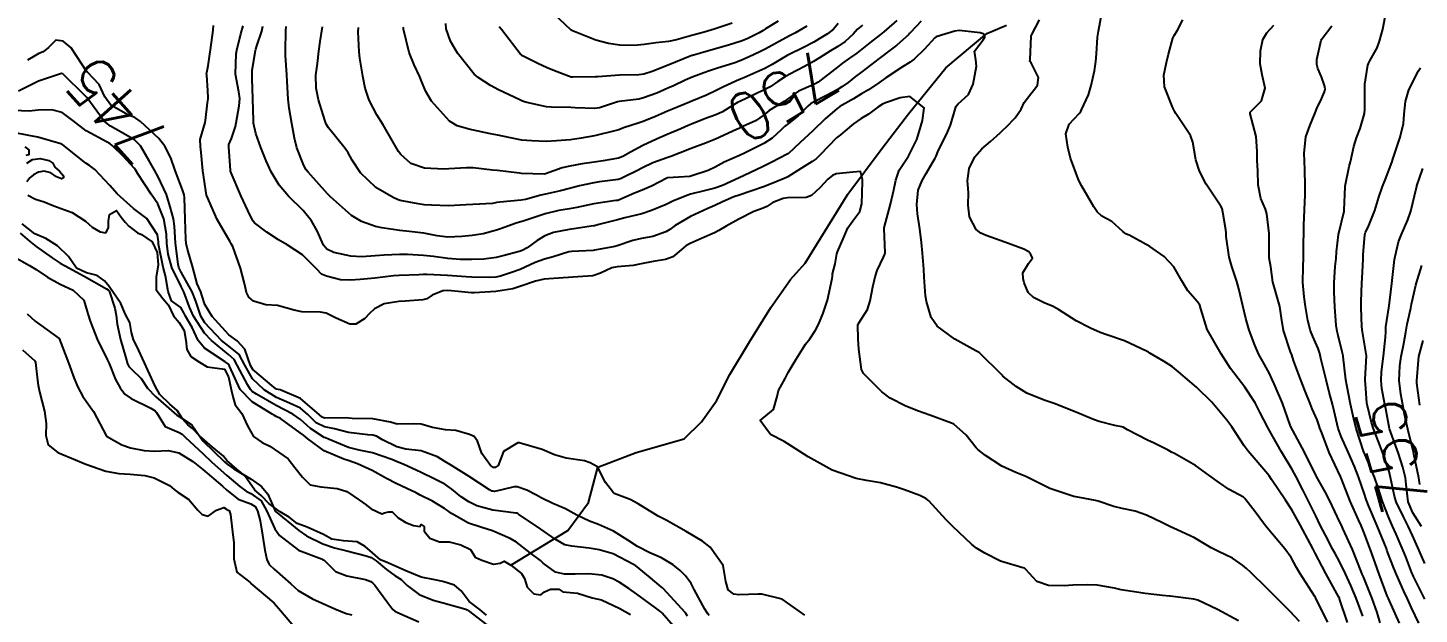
# Model space of a CAD drawing. Header units: metres. Extents: x 318500 to 325275, y 7408834 to 7428799.
# Drawn here: x 322511.4 to 322626.4, y 7422023 to 7422071.3 of the extents above; entities that cross this region are included whole.
import ezdxf
from ezdxf.enums import TextEntityAlignment as Align

# ---------------------------------------------------------------- set-up
doc = ezdxf.new("R2010")
doc.units = ezdxf.units.M
doc.header["$MEASUREMENT"] = 0
for name, color, linetype in [('Cotas', 45, 'Continuous'), ('Curvas de Nivel 1m', 11, 'Continuous'), ('Curvas de Nivel 5m', 15, 'Continuous'), ('Hidrografia', 140, 'Continuous'), ('Linha Férrea', 20, 'Continuous'), ('Vias Primárias', 230, 'Continuous')]:
    doc.layers.add(name, color=color, linetype=linetype)
doc.styles.add('Style-STANDARD', font='STANDARD.shx')

msp = doc.modelspace()

# ---------------------------------------------------------------- linework, layer by layer
at = {"layer": 'Curvas de Nivel 1m', "flags": 128}
for points, elevation in [([(322626.83, 7422024.2), (322625.9, 7422026.06), (322625.83, 7422026.21), (322625.76, 7422026.38), (322625.25, 7422027.69), (322625.04, 7422028.22), (322624.46, 7422029.57), (322624.16, 7422030.23), (322623.82, 7422030.98), (322623.32, 7422032.25), (322622.97, 7422033.37), (322622.68, 7422034.26), (322621.89, 7422036.1), (322621.81, 7422036.27), (322621.76, 7422036.41), (322621.16, 7422038.28), (322620.91, 7422039.3), (322620.7, 7422040.28), (322620.38, 7422041.87), (322620.31, 7422042.29), (322620.08, 7422044.21), (322620.07, 7422044.29), (322620, 7422044.6), (322619.67, 7422045.95), (322619.59, 7422046.3), (322619.51, 7422046.82), (322619.38, 7422048.3), (322619.34, 7422049.57), (322619.34, 7422050.3), (322619.43, 7422051.64), (322619.5, 7422052.3), (322619.53, 7422052.87), (322619.7, 7422054.3), (322620.15, 7422056.21), (322620.17, 7422056.27), (322620.17, 7422056.29), (322620.24, 7422058.23), (322620.25, 7422058.29), (322620.59, 7422059.9), (322620.68, 7422060.29), (322620.95, 7422061.55), (322621.19, 7422062.28), (322621.48, 7422063.04), (322621.84, 7422064.27), (322621.88, 7422064.65), (322621.86, 7422066.27), (322621.87, 7422066.69), (322622.11, 7422068.27), (322622.17, 7422068.41), (322622.32, 7422068.67), (322622.88, 7422069.71), (322623.09, 7422070.26), (322623.36, 7422071.25), (322623.56, 7422072.25)], 754), ([(322611.44, 7422022.4), (322609.71, 7422023.34), (322608.06, 7422024.11), (322607.73, 7422024.2), (322605.78, 7422024.43), (322605.73, 7422024.43), (322605.15, 7422024.49), (322603.73, 7422024.66), (322603.56, 7422024.68), (322601.74, 7422024.97), (322601.18, 7422025.09), (322599.74, 7422025.34), (322598.93, 7422025.38), (322597.74, 7422025.34), (322597.03, 7422025.3), (322595.74, 7422025.33), (322594.76, 7422025.64), (322593.86, 7422026.64), (322593.81, 7422026.7), (322593.75, 7422026.74), (322593.62, 7422026.77), (322591.76, 7422027.34), (322590.46, 7422027.99), (322589.78, 7422028.41), (322589.41, 7422028.7), (322587.8, 7422030.21), (322587.27, 7422030.73), (322585.83, 7422032.3), (322585.59, 7422032.5), (322585.1, 7422032.75), (322583.84, 7422033.23), (322583.18, 7422033.44), (322581.85, 7422033.8), (322580.68, 7422033.98), (322579.85, 7422034.14), (322577.86, 7422034.85), (322575.88, 7422035.93), (322574.4, 7422036.89), (322573.89, 7422037.21), (322572.76, 7422037.78), (322571.91, 7422038.93), (322573, 7422039.84), (322573.3, 7422040.91), (322573.42, 7422041.43), (322573.96, 7422042.41), (322574.13, 7422042.73), (322574.22, 7422042.9), (322574.87, 7422044.01), (322575.42, 7422044.89), (322575.65, 7422045.23), (322576, 7422045.69), (322576.49, 7422046.4), (322576.73, 7422046.87), (322577.1, 7422047.79), (322577.48, 7422048.86), (322577.86, 7422050.65), (322577.87, 7422050.85), (322577.89, 7422051.04), (322578.09, 7422051.88), (322578.25, 7422052.7), (322578.29, 7422052.85), (322578.84, 7422054.13), (322579.16, 7422054.84), (322579.55, 7422055.42), (322580.14, 7422056.2), (322580.32, 7422056.83), (322580.37, 7422058.64), (322580.36, 7422058.83), (322580.19, 7422059.49), (322579.57, 7422059.45), (322578.19, 7422059.31), (322577.87, 7422059.17), (322577.51, 7422058.86), (322576.86, 7422058.18), (322576.16, 7422057.5), (322575.7, 7422057.35), (322574.16, 7422057.32), (322573.8, 7422057.27), (322572.95, 7422056.92), (322572.46, 7422056.61), (322572.15, 7422056.47), (322571.38, 7422056.18), (322570.14, 7422055.55), (322569.1, 7422054.97), (322568.49, 7422054.61), (322568.12, 7422054.43), (322567.11, 7422054), (322566.11, 7422053.55), (322565.77, 7422053.35), (322565.39, 7422053.02), (322564.69, 7422052.44), (322564.09, 7422052.22), (322563.07, 7422052.07), (322562.08, 7422051.86), (322561.42, 7422051.73), (322560.08, 7422051.61), (322559.65, 7422051.53), (322558.7, 7422051.11), (322558.07, 7422050.89), (322556.43, 7422050.77), (322556.07, 7422050.75), (322555.64, 7422050.72), (322554.06, 7422050.6), (322553.33, 7422050.45), (322552.06, 7422049.99), (322551.46, 7422049.8), (322550.05, 7422049.58), (322548.28, 7422049.47), (322548.05, 7422049.48), (322546.41, 7422049.63), (322546.05, 7422049.67), (322545.69, 7422049.64), (322544.81, 7422049.29), (322544.36, 7422048.98), (322544.04, 7422048.9), (322542.57, 7422048.79), (322542.04, 7422048.75), (322540.83, 7422048.56), (322540.03, 7422048.15), (322539.63, 7422047.76), (322539.24, 7422047.37), (322538.5, 7422046.89), (322538.01, 7422046.89), (322536.86, 7422047.4), (322536.03, 7422047.79), (322535.57, 7422047.87), (322534.03, 7422047.91), (322533.41, 7422048.06), (322532.03, 7422048.42), (322531.05, 7422048.5), (322530.03, 7422048.78), (322529.65, 7422049.11), (322529.47, 7422049.5), (322529.3, 7422050.25), (322528.96, 7422051.51), (322528.32, 7422053.3), (322528.19, 7422053.52), (322528.16, 7422053.58), (322528.1, 7422053.68), (322527.04, 7422055.53), (322526.15, 7422057.54), (322525.86, 7422059.54), (322525.71, 7422061.07), (322525.65, 7422061.55), (322525.63, 7422062.12), (322526.05, 7422063.54), (322526.08, 7422063.69), (322526.25, 7422065.16), (322526.29, 7422065.5), (322526.29, 7422065.54), (322526.27, 7422066.19), (322526.18, 7422067.44), (322526.16, 7422067.54), (322526.17, 7422067.66), (322526.29, 7422068.22), (322526.47, 7422069.38), (322526.49, 7422069.54), (322526.7, 7422071.17), (322526.74, 7422071.54)], 746), ([(322616.47, 7422022.34), (322615.71, 7422023.18), (322614.52, 7422024.36), (322613.74, 7422025.13), (322612.44, 7422026.39), (322612.09, 7422026.72), (322611.77, 7422027), (322610.93, 7422027.57), (322609.78, 7422028.13), (322609.18, 7422028.44), (322607.79, 7422029.25), (322606.36, 7422029.92), (322605.81, 7422030.16), (322605.16, 7422030.49), (322603.82, 7422031.14), (322602.89, 7422031.45), (322601.83, 7422031.67), (322601.13, 7422031.84), (322599.83, 7422032.29), (322599.62, 7422032.35), (322598.29, 7422032.58), (322597.83, 7422032.67), (322597.73, 7422032.69), (322595.84, 7422033.33), (322594.47, 7422034.02), (322593.86, 7422034.33), (322593.02, 7422034.65), (322591.87, 7422035.17), (322590.52, 7422036.05), (322589.89, 7422036.55), (322589.76, 7422036.69), (322588.92, 7422037.73), (322587.91, 7422038.64), (322587.86, 7422038.67), (322587.71, 7422038.72), (322585.92, 7422039.37), (322584.98, 7422039.71), (322583.93, 7422040.13), (322582.66, 7422040.79), (322581.95, 7422041.32), (322580.45, 7422042.82), (322580.29, 7422043.14), (322580.06, 7422044.83), (322580, 7422045.66), (322579.97, 7422046.83), (322579.98, 7422046.87), (322580.02, 7422046.94), (322580.77, 7422048.09), (322581, 7422048.82), (322581.21, 7422049.96), (322581.41, 7422050.81), (322581.58, 7422051.31), (322582.09, 7422052.41), (322582.22, 7422052.68), (322582.23, 7422052.8), (322582.16, 7422054.77), (322582.16, 7422054.8), (322582.16, 7422054.83), (322582.68, 7422056.79), (322582.96, 7422057.99), (322583.12, 7422058.79), (322583.39, 7422059.59), (322584.15, 7422060.77), (322584.21, 7422060.86), (322584.86, 7422062.13), (322585.05, 7422062.76), (322585.32, 7422063.69), (322585.46, 7422064.76), (322584.27, 7422065.68), (322583.47, 7422065.58), (322582.27, 7422065.17), (322582.01, 7422065.06), (322581.63, 7422064.81), (322580.85, 7422064.22), (322580.25, 7422063.86), (322579.63, 7422063.44), (322578.92, 7422062.84), (322578.55, 7422062.53), (322578.22, 7422062.26), (322576.86, 7422060.87), (322576.53, 7422060.55), (322576.2, 7422060.32), (322575.31, 7422059.77), (322574.18, 7422059.05), (322574.09, 7422059), (322573.9, 7422058.91), (322572.68, 7422058.42), (322572.17, 7422058.23), (322571.21, 7422057.9), (322570.16, 7422057.55), (322569.73, 7422057.39), (322568.78, 7422056.98), (322568.15, 7422056.68), (322567.58, 7422056.44), (322566.14, 7422055.77), (322564.89, 7422055.03), (322564.45, 7422054.71), (322564.12, 7422054.51), (322563.05, 7422054.12), (322562.11, 7422053.95), (322561.38, 7422053.8), (322560.1, 7422053.37), (322559.89, 7422053.31), (322558.86, 7422053.11), (322558.22, 7422052.99), (322558.1, 7422052.97), (322556.33, 7422052.9), (322556.1, 7422052.85), (322554.81, 7422052.44), (322554.09, 7422052.25), (322553.3, 7422051.97), (322552.07, 7422051.41), (322551.92, 7422051.35), (322551.53, 7422051.21), (322550.44, 7422050.84), (322550.07, 7422050.77), (322549.58, 7422050.74), (322548.07, 7422050.78), (322547.61, 7422050.8), (322546.07, 7422050.91), (322544.36, 7422051), (322544.07, 7422050.99), (322543.71, 7422050.95), (322542.07, 7422050.91), (322541.6, 7422050.87), (322540.06, 7422050.68), (322538.86, 7422050.57), (322538.06, 7422050.51), (322537.22, 7422050.55), (322536.06, 7422050.84), (322535.67, 7422051.02), (322535.27, 7422051.42), (322534.09, 7422052.62), (322532.81, 7422053.45), (322532.1, 7422053.86), (322531.13, 7422054.49), (322530.12, 7422055.25), (322530.01, 7422055.39), (322529.96, 7422055.49), (322529.77, 7422055.85), (322528.99, 7422057.51), (322528.18, 7422059.39), (322528.14, 7422059.52), (322528.13, 7422059.57), (322527.99, 7422061.52), (322528.01, 7422061.71), (322528.21, 7422062.21), (322528.54, 7422063.2), (322528.61, 7422063.51), (322528.86, 7422064.9), (322528.9, 7422065.51), (322528.83, 7422066.07), (322528.56, 7422067.52), (322528.61, 7422069.21), (322528.67, 7422069.51), (322528.98, 7422070.86), (322529.18, 7422071.51)], 747), ([(322618.8, 7422022.3), (322617.85, 7422024.19), (322617.79, 7422024.32), (322617.73, 7422024.42), (322616.5, 7422026.34), (322616.23, 7422026.8), (322615.77, 7422027.62), (322615.25, 7422028.36), (322613.81, 7422030.09), (322613.58, 7422030.37), (322612.82, 7422031.39), (322612.05, 7422032.4), (322611.96, 7422032.51), (322611.84, 7422032.61), (322610.67, 7422033.24), (322609.85, 7422033.79), (322608.99, 7422034.44), (322607.87, 7422035.24), (322606.15, 7422036.21), (322605.89, 7422036.33), (322605.62, 7422036.48), (322604.47, 7422037.07), (322603.9, 7422037.31), (322602.27, 7422038.16), (322601.91, 7422038.38), (322601.79, 7422038.42), (322601.22, 7422038.54), (322599.91, 7422038.86), (322599.46, 7422039.03), (322597.93, 7422039.66), (322596.21, 7422040.33), (322595.94, 7422040.43), (322595.37, 7422040.62), (322593.95, 7422041.19), (322593.06, 7422041.76), (322591.97, 7422042.6), (322591.89, 7422042.67), (322589.99, 7422044.54), (322589.9, 7422044.6), (322589.72, 7422044.69), (322588, 7422045.66), (322586.53, 7422046.74), (322586.03, 7422047.43), (322585.64, 7422048.75), (322585.58, 7422049.23), (322585.47, 7422050.76), (322585.42, 7422051.42), (322585.32, 7422052.76), (322585.24, 7422053.63), (322585.11, 7422054.76), (322584.91, 7422055.99), (322584.84, 7422056.76), (322584.97, 7422057.96), (322585.3, 7422058.76), (322585.63, 7422059.32), (322586.2, 7422060.31), (322586.36, 7422060.59), (322586.44, 7422060.75), (322586.58, 7422061.11), (322587.38, 7422062.73), (322587.63, 7422063.33), (322588.04, 7422064.72), (322588.1, 7422064.89), (322588.27, 7422065.08), (322589.13, 7422065.86), (322589.51, 7422066.7), (322589.78, 7422068.18), (322589.74, 7422068.7), (322589.61, 7422069.42), (322590.33, 7422070.35), (322590.46, 7422070.57), (322590.46, 7422070.69), (322590.34, 7422070.86), (322590.09, 7422070.94), (322588.35, 7422071.12), (322588, 7422071.07), (322586.9, 7422070.74), (322586.46, 7422070.62), (322586.34, 7422070.52), (322585.48, 7422069.6), (322584.62, 7422068.77), (322584.45, 7422068.63), (322584.31, 7422068.53), (322583.66, 7422068.14), (322582.29, 7422067.21), (322581.72, 7422066.81), (322580.86, 7422066.24), (322580.28, 7422065.89), (322579.62, 7422065.49), (322578.49, 7422064.85), (322578.35, 7422064.76), (322578.26, 7422064.69), (322577.27, 7422063.83), (322576.28, 7422062.88), (322576.23, 7422062.83), (322575.22, 7422061.89), (322574.21, 7422060.96), (322574.18, 7422060.94), (322574.14, 7422060.91), (322572.87, 7422060.26), (322572.2, 7422059.93), (322571.52, 7422059.61), (322570.18, 7422058.96), (322568.8, 7422058.35), (322568.17, 7422058.13), (322567.27, 7422057.89), (322566.16, 7422057.61), (322565.7, 7422057.47), (322564.69, 7422057.03), (322564.15, 7422056.77), (322562.93, 7422056.26), (322562.14, 7422056.01), (322560.71, 7422055.66), (322560.13, 7422055.51), (322558.58, 7422055.11), (322558.23, 7422055.02), (322558.13, 7422055), (322556.5, 7422054.76), (322556.12, 7422054.71), (322554.82, 7422054.45), (322554.12, 7422054.18), (322553.49, 7422053.79), (322552.64, 7422053.19), (322552.29, 7422053), (322552.1, 7422052.93), (322550.75, 7422052.56), (322550.09, 7422052.39), (322549.06, 7422052.26), (322548.08, 7422052.23), (322547.12, 7422052.23), (322546.09, 7422052.3), (322544.91, 7422052.47), (322544.09, 7422052.57), (322542.76, 7422052.65), (322542.09, 7422052.65), (322540.84, 7422052.6), (322540.09, 7422052.53), (322539, 7422052.46), (322538.09, 7422052.5), (322536.69, 7422052.81), (322536.1, 7422053.09), (322535.81, 7422053.41), (322535.29, 7422054.6), (322534.83, 7422055.43), (322534.13, 7422056.26), (322532.94, 7422057.45), (322532.16, 7422058.37), (322531.49, 7422059.47), (322531.09, 7422060.38), (322530.65, 7422061.48), (322530.22, 7422062.62), (322530.05, 7422063.49), (322530.03, 7422063.69), (322529.99, 7422065.49), (322529.94, 7422067.16), (322529.92, 7422067.5), (322529.93, 7422067.85), (322530.2, 7422069.49), (322530.22, 7422069.58), (322530.32, 7422069.86), (322530.74, 7422071.08), (322530.81, 7422071.48)], 748), ([(322585.22, 7422071.9), (322584.34, 7422070.96), (322584.24, 7422070.87), (322584.15, 7422070.77), (322583.21, 7422069.91), (322582.32, 7422069.25), (322582.06, 7422069.06), (322581.73, 7422068.81), (322580.3, 7422067.73), (322579.79, 7422067.34), (322579.18, 7422066.84), (322578.66, 7422066.47), (322578.28, 7422066.24), (322577.38, 7422065.76), (322576.26, 7422065.19), (322576.07, 7422065.08), (322575.84, 7422064.89), (322575.05, 7422064.1), (322574.24, 7422063.45), (322573.93, 7422063.22), (322573.63, 7422062.92), (322572.9, 7422062.25), (322572.22, 7422061.81), (322570.5, 7422060.96), (322570.31, 7422060.86), (322570.21, 7422060.82), (322568.92, 7422060.25), (322568.19, 7422059.85), (322567.61, 7422059.58), (322566.18, 7422059.1), (322566.1, 7422059.09), (322565.18, 7422059.03), (322564.25, 7422058.97), (322564.18, 7422058.95), (322562.94, 7422058.28), (322562.16, 7422057.95), (322561.53, 7422057.7), (322560.15, 7422057.11), (322560.13, 7422057.11), (322559.99, 7422057.09), (322558.15, 7422056.83), (322556.75, 7422056.53), (322556.14, 7422056.42), (322555.26, 7422056.27), (322554.14, 7422055.99), (322552.31, 7422055.38), (322552.13, 7422055.33), (322552.02, 7422055.31), (322551.66, 7422055.2), (322550.54, 7422054.8), (322550.12, 7422054.64), (322549.01, 7422054.34), (322548.11, 7422054.2), (322547.26, 7422054.12), (322546.11, 7422054.08), (322545.21, 7422054.19), (322544.12, 7422054.4), (322542.9, 7422054.54), (322542.12, 7422054.62), (322540.63, 7422054.85), (322540.12, 7422054.95), (322538.95, 7422055.37), (322538.13, 7422055.87), (322536.4, 7422057.41), (322536.15, 7422057.66), (322534.55, 7422059.43), (322534.38, 7422059.64), (322534.19, 7422059.98), (322533.63, 7422061.45), (322533.43, 7422062.23), (322533.2, 7422063.45), (322532.99, 7422064.71), (322532.91, 7422065.45), (322532.82, 7422066.91), (322532.78, 7422067.46), (322532.68, 7422069.08), (322532.67, 7422069.46), (322532.7, 7422071.09), (322532.75, 7422071.46)], 749), ([(322580.35, 7422071.57), (322579.95, 7422071.23), (322579.59, 7422070.84), (322578.94, 7422070.23), (322578.32, 7422069.81), (322577.72, 7422069.46), (322576.81, 7422068.87), (322576.31, 7422068.56), (322575.58, 7422068.17), (322574.3, 7422067.5), (322573.92, 7422067.28), (322573.36, 7422066.92), (322572.72, 7422066.49), (322572.28, 7422066.25), (322571.39, 7422065.83), (322570.27, 7422065.31), (322570.03, 7422065.19), (322569.67, 7422064.97), (322568.8, 7422064.43), (322568.25, 7422064.18), (322567.38, 7422063.86), (322566.24, 7422063.4), (322565.96, 7422063.29), (322565.34, 7422063.02), (322564.23, 7422062.54), (322563.33, 7422062.16), (322562.22, 7422061.64), (322561.18, 7422061.08), (322560.56, 7422060.73), (322560.2, 7422060.59), (322558.94, 7422060.36), (322558.2, 7422060.27), (322557.2, 7422060.13), (322556.19, 7422059.93), (322555.55, 7422059.79), (322554.18, 7422059.3), (322554.07, 7422059.28), (322552.18, 7422059.34), (322552.02, 7422059.36), (322550.19, 7422059.57), (322549.8, 7422059.61), (322548.19, 7422059.79), (322547.65, 7422059.8), (322546.19, 7422059.71), (322545.78, 7422059.69), (322544.18, 7422059.76), (322543.03, 7422060.16), (322542.2, 7422060.89), (322542.01, 7422061.14), (322541.9, 7422061.33), (322541.51, 7422062.04), (322540.74, 7422063.35), (322540.24, 7422064.18), (322539.61, 7422065.37), (322539.27, 7422066.37), (322539.07, 7422067.37), (322538.83, 7422068.85), (322538.77, 7422069.38), (322538.7, 7422071.02), (322538.72, 7422071.38)], 751), ([(322578.35, 7422071.7), (322577.96, 7422071.24), (322577.47, 7422070.86), (322576.77, 7422070.44), (322576.33, 7422070.18), (322575.48, 7422069.73), (322574.31, 7422069.16), (322574.15, 7422069.08), (322573.87, 7422068.91), (322572.91, 7422068.32), (322572.3, 7422067.99), (322570.55, 7422067.21), (322570.29, 7422067.11), (322569.94, 7422066.97), (322568.81, 7422066.46), (322568.28, 7422066.18), (322567.47, 7422065.8), (322566.26, 7422065.3), (322566.06, 7422065.22), (322565.59, 7422065.02), (322564.65, 7422064.63), (322564.25, 7422064.46), (322563.27, 7422064.03), (322562.24, 7422063.62), (322561.82, 7422063.49), (322560.62, 7422063.09), (322560.23, 7422062.94), (322560.01, 7422062.87), (322558.22, 7422062.44), (322557.12, 7422062.23), (322556.22, 7422062.11), (322555.08, 7422062.02), (322554.22, 7422061.98), (322553.04, 7422062.01), (322552.22, 7422062.09), (322551.14, 7422062.29), (322550.22, 7422062.48), (322549.61, 7422062.61), (322548.23, 7422062.9), (322547.94, 7422062.97), (322546.86, 7422063.27), (322546.24, 7422063.64), (322544.74, 7422065.3), (322544.27, 7422066.1), (322543.92, 7422066.95), (322543.78, 7422067.31), (322543.32, 7422068.29), (322542.9, 7422069.32), (322542.44, 7422071.23), (322542.42, 7422071.33), (322542.41, 7422071.4)], 752), ([(322575.75, 7422071.48), (322574.77, 7422070.9), (322574.49, 7422070.76), (322574.34, 7422070.68), (322573.18, 7422070.07), (322572.32, 7422069.59), (322571.89, 7422069.36), (322570.99, 7422068.95), (322570.31, 7422068.65), (322569.8, 7422068.46), (322568.3, 7422067.99), (322567.55, 7422067.75), (322566.29, 7422067.27), (322565.71, 7422067.02), (322564.74, 7422066.57), (322564.28, 7422066.37), (322563.36, 7422065.97), (322562.27, 7422065.56), (322561.87, 7422065.47), (322560.26, 7422065.27), (322560.12, 7422065.24), (322559.7, 7422065.1), (322558.62, 7422064.75), (322558.25, 7422064.7), (322556.63, 7422064.76), (322556.25, 7422064.77), (322554.63, 7422064.79), (322554.25, 7422064.83), (322552.63, 7422065.19), (322552.34, 7422065.27), (322552.26, 7422065.3), (322552.06, 7422065.41), (322550.27, 7422066.23), (322549.62, 7422066.58), (322548.59, 7422067.25), (322548.28, 7422067.53), (322546.89, 7422069.27), (322546.32, 7422070.25), (322545.95, 7422071.28), (322545.93, 7422071.7)], 753), ([(322573.39, 7422071.89), (322572.34, 7422071.26), (322572.15, 7422071.13), (322571.83, 7422070.94), (322570.84, 7422070.44), (322570.33, 7422070.24), (322569.36, 7422069.94), (322568.32, 7422069.64), (322567.82, 7422069.5), (322566.31, 7422069.08), (322566.26, 7422069.06), (322566.13, 7422069.01), (322564.3, 7422068.28), (322562.99, 7422067.75), (322562.29, 7422067.53), (322561.89, 7422067.48), (322560.29, 7422067.43), (322558.48, 7422067.31), (322558.29, 7422067.3), (322556.42, 7422067.27), (322556.29, 7422067.29), (322554.92, 7422067.79), (322554.3, 7422068.06), (322553.53, 7422068.42), (322552.31, 7422069.02), (322552.08, 7422069.2), (322551.16, 7422070.38), (322550.52, 7422071.22), (322550.34, 7422071.42)], 754), ([(322620.45, 7422022.28), (322619.79, 7422024.22), (322619.77, 7422024.29), (322619.73, 7422024.37), (322618.65, 7422026.31), (322618.34, 7422026.88), (322617.78, 7422027.98), (322617.66, 7422028.2), (322617.59, 7422028.32), (322617.39, 7422028.72), (322616.52, 7422030.34), (322615.83, 7422031.56), (322615.31, 7422032.36), (322614.16, 7422034.07), (322613.96, 7422034.37), (322613.86, 7422034.5), (322612.22, 7422036.4), (322611.9, 7422036.84), (322610.88, 7422038.42), (322610.47, 7422038.97), (322609.93, 7422039.63), (322609.23, 7422040.44), (322607.96, 7422041.7), (322607.05, 7422042.46), (322606.46, 7422042.96), (322605.98, 7422043.37), (322605.3, 7422043.81), (322604.11, 7422044.51), (322603.99, 7422044.58), (322603.84, 7422044.67), (322602, 7422045.51), (322600.54, 7422046.02), (322600.01, 7422046.2), (322599.19, 7422046.57), (322598.03, 7422047.17), (322596.56, 7422048.09), (322596.05, 7422048.38), (322595.43, 7422048.62), (322594.5, 7422049.08), (322594.06, 7422049.51), (322593.73, 7422050.31), (322593.64, 7422050.65), (322593.6, 7422051.13), (322594.09, 7422051.91), (322594.4, 7422052.34), (322594.26, 7422052.64), (322594.1, 7422052.85), (322593.68, 7422053.07), (322592.11, 7422053.65), (322590.59, 7422054.22), (322590.13, 7422054.41), (322589.76, 7422054.7), (322589.19, 7422055.75), (322589.1, 7422056.71), (322589.11, 7422057.77), (322589.03, 7422058.71), (322589.17, 7422059.73), (322589.65, 7422060.7), (322590.22, 7422061.36), (322590.95, 7422061.96), (322591.73, 7422062.68), (322591.99, 7422062.92), (322592.24, 7422063.14), (322592.99, 7422063.92), (322593.46, 7422064.65), (322593.71, 7422065.2), (322594.28, 7422065.91), (322594.61, 7422066.31), (322594.81, 7422066.63), (322594.9, 7422067.24), (322594.31, 7422068.46), (322594.22, 7422068.56), (322594.2, 7422068.64), (322594.21, 7422068.74), (322594.3, 7422070.64), (322594.31, 7422070.68), (322594.34, 7422070.75), (322594.99, 7422072)], 749), ([(322623.14, 7422022.25), (322622.89, 7422023.08), (322622.47, 7422024.26), (322621.76, 7422026.03), (322621.65, 7422026.27), (322621.56, 7422026.47), (322620.84, 7422028.28), (322620.06, 7422030.03), (322619.94, 7422030.29), (322619.81, 7422030.56), (322618.97, 7422032.3), (322618.59, 7422033.05), (322617.88, 7422034.32), (322617.86, 7422034.36), (322616.88, 7422036.34), (322615.92, 7422038.12), (322615.79, 7422038.35), (322615.71, 7422038.56), (322615.07, 7422040.36), (322614.37, 7422041.96), (322614.18, 7422042.37), (322613.98, 7422042.82), (322613.43, 7422043.82), (322613.1, 7422044.38), (322612.77, 7422045.16), (322612.32, 7422046.4), (322612.03, 7422047.35), (322611.79, 7422048.4), (322611.46, 7422049.81), (322611.29, 7422050.41), (322610.87, 7422051.64), (322610.65, 7422052.42), (322610.42, 7422054.14), (322610.4, 7422054.43), (322610.38, 7422054.67), (322610.15, 7422056.13), (322610.08, 7422056.43), (322609.96, 7422056.63), (322608.77, 7422058.44), (322608.2, 7422059.53), (322607.9, 7422060.45), (322607.66, 7422061.9), (322607.46, 7422062.46), (322606.26, 7422064.29), (322606.14, 7422064.48), (322606, 7422064.75), (322605.32, 7422066.49), (322605.25, 7422067.45), (322605.47, 7422068.49), (322605.64, 7422069.17), (322606, 7422070.49), (322606.11, 7422070.72), (322606.35, 7422071.1), (322606.82, 7422072.01)], 751), ([(322624.73, 7422022.22), (322623.9, 7422024.06), (322623.83, 7422024.24), (322623.73, 7422024.47), (322623.06, 7422026.25), (322622.72, 7422027.2), (322622.35, 7422028.26), (322621.8, 7422029.73), (322621.57, 7422030.27), (322621.35, 7422030.75), (322620.65, 7422032.28), (322619.88, 7422034.27), (322619.87, 7422034.29), (322619.86, 7422034.32), (322618.93, 7422036.3), (322618.31, 7422037.92), (322618.16, 7422038.32), (322618.1, 7422038.5), (322617.93, 7422038.99), (322617.52, 7422039.91), (322617.35, 7422040.33), (322616.94, 7422041.35), (322616.56, 7422042.34), (322615.99, 7422043.89), (322615.83, 7422044.35), (322615.74, 7422044.62), (322615.16, 7422046.36), (322614.99, 7422047.4), (322614.85, 7422048.36), (322614.34, 7422050.09), (322614.28, 7422050.37), (322614.09, 7422051.63), (322613.96, 7422052.37), (322613.96, 7422052.52), (322613.96, 7422054.37), (322613.77, 7422056), (322613.65, 7422056.38), (322613.29, 7422057.25), (322613.06, 7422058.39), (322613.04, 7422059.55), (322612.98, 7422060.39), (322612.97, 7422061.14), (322612.9, 7422062.39), (322612.39, 7422064.26), (322612.4, 7422064.4), (322613.33, 7422065.33), (322613.63, 7422066.38), (322613.38, 7422067.46), (322613.23, 7422068.39), (322613.25, 7422069.46), (322613.44, 7422070.38), (322613.78, 7422070.95), (322614.36, 7422071.57)], 752), ([(322626.34, 7422022.2), (322625.72, 7422023.49), (322625.39, 7422024.22), (322625.1, 7422024.86), (322624.48, 7422026.23), (322624.27, 7422026.74), (322623.78, 7422028.03), (322623.72, 7422028.18), (322623.7, 7422028.24), (322623.65, 7422028.38), (322622.88, 7422030.25), (322622.18, 7422031.92), (322622.04, 7422032.27), (322621.99, 7422032.42), (322621.85, 7422032.87), (322621.36, 7422034.28), (322621.01, 7422035.14), (322620.51, 7422036.28), (322619.91, 7422037.62), (322619.67, 7422038.29), (322619.35, 7422039.71), (322619.21, 7422040.3), (322618.93, 7422041.28), (322618.67, 7422042.31), (322618.24, 7422044.07), (322618.18, 7422044.32), (322618.15, 7422044.47), (322618.01, 7422044.88), (322617.57, 7422045.88), (322617.39, 7422046.33), (322617.17, 7422047.2), (322616.98, 7422048.34), (322616.86, 7422049.14), (322616.76, 7422050.34), (322616.77, 7422051.66), (322616.8, 7422052.34), (322616.81, 7422053.65), (322616.82, 7422054.34), (322616.84, 7422055.05), (322616.89, 7422056.34), (322616.93, 7422057.58), (322616.93, 7422058.34), (322616.9, 7422059.64), (322616.88, 7422060.34), (322616.87, 7422061), (322617, 7422062.34), (322617.32, 7422063.26), (322617.77, 7422064.33), (322617.9, 7422064.69), (322618.28, 7422065.48), (322618.53, 7422066.07), (322618.58, 7422066.32), (322618.55, 7422066.58), (322618.3, 7422067.31), (322617.99, 7422068), (322617.9, 7422068.33), (322617.91, 7422068.74), (322618.25, 7422070.32), (322618.28, 7422070.38), (322618.34, 7422070.46), (322619.14, 7422071.52)], 753), ([(322567.7, 7422022.85), (322567.58, 7422022.98), (322567.33, 7422023.36), (322566.45, 7422025), (322566.21, 7422025.48), (322565.74, 7422026.11), (322565.29, 7422026.57), (322564.73, 7422027.03), (322563.76, 7422027.6), (322562.8, 7422028.01), (322561.77, 7422028.55), (322560.98, 7422029.07), (322559.79, 7422029.81), (322558.54, 7422030.37), (322557.8, 7422030.62), (322556.77, 7422031.13), (322555.81, 7422031.64), (322554.76, 7422032.09), (322553.82, 7422032.55), (322553.43, 7422032.78), (322552.62, 7422033.19), (322551.83, 7422033.46), (322551.58, 7422033.46), (322550.55, 7422033.21), (322549.96, 7422033.09), (322549.83, 7422033.1), (322549.73, 7422033.12), (322549.55, 7422033.22), (322547.85, 7422034.31), (322546.33, 7422035.27), (322545.86, 7422035.56), (322545.23, 7422035.93), (322543.88, 7422036.45), (322542.63, 7422036.57), (322541.88, 7422036.77), (322540.71, 7422037.35), (322540.19, 7422037.65), (322539.89, 7422037.74), (322539.5, 7422037.75), (322537.9, 7422037.96), (322536.74, 7422038.24), (322535.9, 7422038.42), (322535.23, 7422038.75), (322534.54, 7422039.43), (322533.92, 7422039.97), (322533.01, 7422040.37), (322531.93, 7422040.84), (322530.91, 7422041.48), (322529.95, 7422042.38), (322529.31, 7422043.5), (322528.85, 7422044.38), (322527.99, 7422045.08), (322527.39, 7422045.53), (322526.01, 7422047), (322525.68, 7422047.55), (322525.26, 7422048.78), (322524.96, 7422049.56), (322524.06, 7422051.19), (322523.88, 7422051.57), (322523.81, 7422051.84), (322523.59, 7422053.58), (322523.51, 7422054.98), (322523.42, 7422055.58), (322523.15, 7422056.57), (322522.86, 7422057.59), (322522.17, 7422059.06), (322521.85, 7422059.6), (322521.43, 7422060.37), (322520.7, 7422061.61), (322520.21, 7422062.1), (322519.11, 7422062.74), (322518.22, 7422063.23), (322517.69, 7422063.66), (322516.26, 7422065.59), (322516.19, 7422065.68), (322514.28, 7422067.55), (322514.16, 7422067.58), (322512.27, 7422066.95), (322510.62, 7422066.11)], 744), ([(322565.91, 7422022.79), (322565.76, 7422023.01), (322565.7, 7422023.08), (322563.92, 7422025.04), (322563.83, 7422025.13), (322563.73, 7422025.22), (322562.84, 7422025.95), (322561.75, 7422026.85), (322561.63, 7422026.94), (322561.44, 7422027.06), (322559.76, 7422027.94), (322558.61, 7422028.26), (322557.77, 7422028.4), (322556.35, 7422028.56), (322555.77, 7422028.67), (322554.97, 7422029.15), (322553.79, 7422029.98), (322551.95, 7422031.2), (322551.87, 7422031.26), (322551.81, 7422031.28), (322551.73, 7422031.28), (322549.81, 7422031.53), (322548.48, 7422031.9), (322547.82, 7422032.22), (322547.21, 7422032.65), (322546.43, 7422033.27), (322545.84, 7422033.68), (322545.02, 7422034.11), (322543.85, 7422034.67), (322542.46, 7422035.32), (322541.86, 7422035.57), (322541.47, 7422035.73), (322539.87, 7422036.27), (322538.76, 7422036.49), (322537.88, 7422036.72), (322536.23, 7422037.4), (322535.98, 7422037.5), (322535.89, 7422037.54), (322534.74, 7422038.27), (322533.91, 7422039.01), (322533.3, 7422039.45), (322531.92, 7422040.17), (322530.3, 7422041.12), (322529.94, 7422041.34), (322529.8, 7422041.49), (322529.57, 7422041.87), (322528.7, 7422043.51), (322528.43, 7422043.97), (322527.98, 7422044.38), (322526.57, 7422045.53), (322526, 7422046.16), (322525.09, 7422047.55), (322524.76, 7422048.3), (322524.28, 7422049.57), (322524.05, 7422050.01), (322523.29, 7422051.58), (322522.99, 7422052.68), (322522.89, 7422053.59), (322522.84, 7422054.32), (322522.64, 7422055.59), (322522.14, 7422056.81), (322521.58, 7422057.61), (322520.49, 7422059.3), (322520.3, 7422059.62), (322520.18, 7422059.78), (322519.29, 7422060.74), (322518.37, 7422061.65), (322518.2, 7422061.77), (322517.95, 7422061.91), (322516.22, 7422062.84), (322515.12, 7422063.69), (322514.24, 7422064.35), (322513.37, 7422064.59), (322512.24, 7422064.56), (322511.5, 7422064.48), (322510.24, 7422064.54)], 743), ([(322564.71, 7422022), (322563.81, 7422023.04), (322563.7, 7422023.15), (322563.26, 7422023.49), (322561.72, 7422024.6), (322561.04, 7422025.07), (322560.25, 7422025.59), (322559.74, 7422025.87), (322558.81, 7422026.17), (322557.74, 7422026.29), (322556.62, 7422026.26), (322555.74, 7422026.25), (322555, 7422026.41), (322553.98, 7422027.17), (322553.75, 7422027.38), (322552.91, 7422028.03), (322551.78, 7422028.89), (322551.26, 7422029.21), (322549.79, 7422029.84), (322548.92, 7422030.1), (322547.8, 7422030.48), (322546.4, 7422031.27), (322546.06, 7422031.52), (322545.81, 7422031.69), (322544.83, 7422032.28), (322543.82, 7422032.79), (322543.48, 7422032.96), (322542.72, 7422033.32), (322541.84, 7422033.74), (322541.03, 7422034.16), (322539.85, 7422034.8), (322538.62, 7422035.37), (322537.86, 7422035.64), (322537.5, 7422035.75), (322535.88, 7422036.45), (322534.53, 7422037.43), (322534.17, 7422037.72), (322533.89, 7422037.93), (322532.26, 7422039.1), (322531.91, 7422039.28), (322531.78, 7422039.34), (322531.57, 7422039.47), (322529.92, 7422040.48), (322528.94, 7422041.51), (322528.06, 7422043.42), (322528.02, 7422043.52), (322528, 7422043.55), (322527.97, 7422043.58), (322527.71, 7422043.79), (322525.98, 7422044.92), (322525.46, 7422045.55), (322524.96, 7422046.61), (322524.41, 7422047.56), (322524.28, 7422047.83), (322524.03, 7422048.26), (322523.27, 7422048.82), (322522.99, 7422049.59), (322522.77, 7422050.87), (322522.58, 7422051.59), (322522.19, 7422053.5), (322522.18, 7422053.6), (322522.18, 7422053.68), (322522.11, 7422054.27), (322521.22, 7422055.61), (322520.13, 7422056.43), (322518.76, 7422057.64), (322518.16, 7422058.35), (322516.94, 7422059.67), (322516.48, 7422059.98), (322516.18, 7422060.17), (322514.27, 7422061.7), (322514.2, 7422061.75), (322514.13, 7422061.78), (322512.21, 7422062.32), (322511.48, 7422062.47), (322510.21, 7422062.72)], 742), ([(322626.55, 7422030.2), (322625.83, 7422031.32), (322625.44, 7422032.22), (322625.28, 7422033.65), (322625.22, 7422034.22), (322625, 7422035.1), (322624.66, 7422036.23), (322623.92, 7422038.24), (322623.6, 7422039.91), (322623.52, 7422040.25), (322623.28, 7422041.57), (322623.23, 7422042.25), (322623.26, 7422042.97), (322623.41, 7422044.25), (322623.59, 7422045.82), (322623.6, 7422046.25), (322623.61, 7422046.66), (322623.85, 7422048.24), (322623.88, 7422048.41), (322624.08, 7422050.03), (322624.1, 7422050.22), (322624.1, 7422050.24), (322624.1, 7422050.26), (322624.32, 7422052.24), (322624.66, 7422053.69), (322624.86, 7422054.23), (322625.42, 7422055.49), (322625.67, 7422056.22), (322626.13, 7422058.17), (322626.15, 7422058.21), (322626.16, 7422058.23), (322626.18, 7422058.3), (322626.66, 7422059.75)], 756), ([(322510.77, 7422054.41), (322511.54, 7422053.74), (322512.09, 7422053.29), (322513.41, 7422052.38), (322514.07, 7422051.93), (322514.47, 7422051.7), (322516.06, 7422050.85), (322517.89, 7422049.81), (322518.04, 7422049.72), (322518.1, 7422049.65), (322518.59, 7422048.21), (322518.68, 7422047.64), (322518.77, 7422046.88), (322519.04, 7422045.63), (322519.48, 7422044.11), (322519.64, 7422043.62), (322519.75, 7422043.41), (322519.96, 7422043.18), (322520.75, 7422042.41), (322521.28, 7422041.61), (322521.93, 7422040.93), (322523.49, 7422039.58), (322523.71, 7422039.37), (322523.91, 7422039.26), (322524.94, 7422038.59), (322525.65, 7422037.54), (322525.89, 7422037.24), (322527.64, 7422035.52), (322527.86, 7422035.33), (322528.41, 7422034.95), (322529.84, 7422034.11), (322530.7, 7422033.48), (322531.22, 7422032.87), (322531.81, 7422031.53), (322531.84, 7422031.46), (322533.79, 7422029.85), (322534.41, 7422029.43), (322535.77, 7422028.76), (322536.72, 7422028.44), (322537.76, 7422028.18), (322539.36, 7422027.76), (322539.75, 7422027.62), (322540.17, 7422027.35), (322541.03, 7422026.63), (322541.74, 7422026.13), (322542.23, 7422025.82), (322542.75, 7422025.31), (322543.72, 7422024.58), (322544.89, 7422024.11), (322545.71, 7422023.89), (322547.59, 7422023.36), (322547.7, 7422023.31), (322547.79, 7422023.25), (322549.68, 7422021.79)], 742), ([(322510.08, 7422052.55), (322511.53, 7422051.74), (322512.07, 7422051.41), (322513.02, 7422050.76), (322514.05, 7422050.18), (322515.15, 7422049.69), (322516.03, 7422048.86), (322516.3, 7422047.95), (322516.37, 7422047.67), (322516.54, 7422047.15), (322517.13, 7422045.66), (322517.96, 7422043.98), (322518.1, 7422043.65), (322518.63, 7422042.32), (322519.02, 7422041.63), (322519.42, 7422041.12), (322519.93, 7422040.75), (322521.56, 7422039.96), (322521.91, 7422039.73), (322522.02, 7422039.6), (322522.75, 7422038.44), (322523.89, 7422037.94), (322524.14, 7422037.81), (322524.39, 7422037.56), (322525.87, 7422036.19), (322526.58, 7422035.53), (322527.84, 7422034.4), (322528.9, 7422033.5), (322529.44, 7422033.11), (322529.82, 7422032.92), (322530.66, 7422032.32), (322531.13, 7422031.47), (322531.79, 7422030.01), (322532.19, 7422029.46), (322533.76, 7422028.25), (322535.66, 7422027.51), (322535.75, 7422027.48), (322535.87, 7422027.41), (322536.82, 7422026.48), (322537.74, 7422026.12), (322539.29, 7422025.81), (322539.73, 7422025.64), (322539.9, 7422025.52), (322540.06, 7422025.36), (322541.05, 7422024), (322541.55, 7422023.33), (322541.7, 7422023.22), (322541.89, 7422023.13), (322543.69, 7422022.32)], 743), ([(322626.41, 7422033.65), (322626.33, 7422034.21), (322625.93, 7422036.17), (322625.92, 7422036.21), (322625.89, 7422036.34), (322625.43, 7422038.22), (322625.16, 7422039.45), (322625.02, 7422040.22), (322624.84, 7422041.11), (322624.71, 7422042.23), (322624.76, 7422043.45), (322624.88, 7422044.23), (322625.08, 7422045.3), (322625.25, 7422046.22), (322625.37, 7422046.88), (322625.66, 7422048.22), (322625.73, 7422048.54), (322626.08, 7422050.11), (322626.1, 7422050.19), (322626.1, 7422050.21), (322626.58, 7422051.72)], 757), ([(322511.35, 7422047.74), (322512.01, 7422047.15), (322513.99, 7422045.7), (322514.75, 7422043.69), (322515.23, 7422042.41), (322515.51, 7422041.68), (322515.93, 7422040.92), (322516.81, 7422039.67), (322517.88, 7422037.65), (322519.16, 7422036.92), (322519.87, 7422036.69), (322521.01, 7422036.47), (322521.87, 7422036.4), (322522.99, 7422036.46), (322523.87, 7422036.26), (322525.03, 7422035.55), (322525.85, 7422034.9), (322527.48, 7422033.52), (322527.83, 7422033.19), (322528.77, 7422032.46), (322529.82, 7422032.06), (322530.17, 7422031.84), (322530.37, 7422031.48), (322530.6, 7422030.67), (322530.78, 7422029.48), (322530.98, 7422028.25), (322531.13, 7422027.47), (322531.33, 7422027.05), (322531.74, 7422026.67), (322533.11, 7422025.45), (322533.72, 7422024.92), (322534.91, 7422024.22), (322535.71, 7422023.86), (322536.75, 7422023.39), (322537.69, 7422023.02), (322538.17, 7422022.89)], 744), ([(322626.42, 7422040.21), (322626.17, 7422042.01), (322626.16, 7422042.21), (322626.3, 7422043.91), (322626.34, 7422044.21), (322626.68, 7422045.54)], 758)]:
    msp.add_lwpolyline(points, dxfattribs=dict(at, elevation=elevation))
at = {"layer": 'Curvas de Nivel 5m', "flags": 128}
for points, elevation in [([(322569.59, 7422071.73), (322568.34, 7422071.31), (322568.1, 7422071.23), (322567.29, 7422071), (322566.55, 7422070.8), (322566.34, 7422070.75), (322564.99, 7422070.37), (322564.33, 7422070.23), (322563.29, 7422070.1), (322562.32, 7422069.97), (322561.5, 7422069.9), (322560.32, 7422069.93), (322559.36, 7422070.07), (322558.33, 7422070.34), (322556.4, 7422071.09), (322556.34, 7422071.12), (322556.29, 7422071.15), (322554.36, 7422072.98)], 755), ([(322621.71, 7422022.8), (322621.15, 7422024.28), (322620.71, 7422025.31), (322620.27, 7422026.28), (322619.77, 7422027.31), (322619.43, 7422027.95), (322619.24, 7422028.3), (322618.62, 7422029.48), (322618.19, 7422030.31), (322617.82, 7422031.06), (322617.19, 7422032.33), (322616.74, 7422033.23), (322616.18, 7422034.35), (322615.87, 7422034.9), (322614.99, 7422036.36), (322613.92, 7422038.25), (322613.85, 7422038.37), (322613.2, 7422039.64), (322612.8, 7422040.39), (322611.96, 7422041.69), (322611.4, 7422042.41), (322610.78, 7422043.22), (322609.99, 7422044.43), (322608.85, 7422046.44), (322608.32, 7422048.17), (322608.23, 7422048.45), (322608.05, 7422048.73), (322607.25, 7422049.65), (322606.74, 7422050.47), (322606.09, 7422051.61), (322605.28, 7422052.49), (322604.11, 7422053.3), (322602.45, 7422054.2), (322602.13, 7422054.36), (322601.88, 7422054.53), (322600.96, 7422055.37), (322600.14, 7422055.8), (322599.74, 7422056.16), (322599.49, 7422056.57), (322598.49, 7422058.27), (322598.32, 7422058.59), (322598.18, 7422058.9), (322597.55, 7422060.6), (322597.32, 7422061.5), (322597.16, 7422062.6), (322597.45, 7422063.39), (322598.26, 7422064.27), (322598.4, 7422064.45), (322598.47, 7422064.59), (322599.03, 7422065.83), (322599.26, 7422066.58), (322599.52, 7422067.79), (322599.64, 7422068.57), (322599.69, 7422069.2), (322599.78, 7422070.57), (322599.85, 7422071.07), (322600.15, 7422072.56)], 750), ([(322583.19, 7422071.96), (322582.35, 7422071.21), (322582.12, 7422071.03), (322581.84, 7422070.81), (322581, 7422070.15), (322580.32, 7422069.59), (322579.9, 7422069.25), (322579.3, 7422068.84), (322578.72, 7422068.43), (322578.3, 7422068.11), (322576.7, 7422066.87), (322576.45, 7422066.72), (322576.29, 7422066.65), (322575.07, 7422066.11), (322574.27, 7422065.55), (322573.9, 7422065.28), (322573.27, 7422064.92), (322572.66, 7422064.52), (322572.25, 7422064.17), (322571.51, 7422063.67), (322570.23, 7422063.09), (322570.14, 7422063.05), (322569.96, 7422062.96), (322568.22, 7422062.16), (322567.4, 7422061.82), (322566.21, 7422061.38), (322565.29, 7422061.02), (322564.52, 7422060.72), (322564.2, 7422060.63), (322563.04, 7422060.2), (322562.19, 7422059.79), (322561.71, 7422059.54), (322560.76, 7422059.08), (322560.37, 7422058.9), (322560.18, 7422058.84), (322558.64, 7422058.65), (322558.17, 7422058.57), (322556.99, 7422058.31), (322556.16, 7422058.1), (322555.41, 7422057.9), (322554.16, 7422057.61), (322553.79, 7422057.54), (322552.52, 7422057.19), (322552.15, 7422057.12), (322550.4, 7422056.96), (322550.15, 7422056.92), (322549.78, 7422056.86), (322548.15, 7422056.76), (322547.62, 7422056.73), (322546.14, 7422056.67), (322544.74, 7422056.7), (322544.14, 7422056.74), (322543.65, 7422056.81), (322542.15, 7422057.11), (322541.98, 7422057.16), (322541.57, 7422057.34), (322540.16, 7422058.18), (322538.87, 7422059.37), (322538.19, 7422060.43), (322537.85, 7422061.04), (322537.6, 7422061.39), (322536.23, 7422063.1), (322536.05, 7422063.41), (322535.93, 7422063.72), (322535.42, 7422065.42), (322535.22, 7422066.37), (322535.18, 7422067.43), (322535.32, 7422068.4), (322535.45, 7422069.42), (322535.54, 7422070.21), (322535.74, 7422071.42)], 750), ([(322575.59, 7422022.88), (322573.72, 7422024.2), (322572.04, 7422024.61), (322571.73, 7422024.61), (322570.14, 7422024.54), (322569.72, 7422024.61), (322569.26, 7422024.96), (322569.06, 7422025.64), (322568.85, 7422026.97), (322567.77, 7422028.49), (322567.14, 7422028.99), (322565.79, 7422029.77), (322564.13, 7422030.72), (322563.81, 7422030.87), (322563.48, 7422031.04), (322561.82, 7422032.06), (322561.16, 7422032.41), (322559.83, 7422032.92), (322559.75, 7422033.01), (322559.69, 7422033.09), (322559.12, 7422033.82), (322558.47, 7422035.11), (322557.87, 7422035.46), (322557.38, 7422035.61), (322555.87, 7422035.84), (322554.91, 7422036.12), (322553.88, 7422036.54), (322551.98, 7422037.11), (322551.89, 7422037.11), (322550.71, 7422036.38), (322550.26, 7422035.22), (322550.02, 7422035.05), (322549.86, 7422035.06), (322549.62, 7422035.22), (322548.9, 7422036.21), (322548.55, 7422037.24), (322548.27, 7422037.62), (322547.9, 7422037.79), (322546.76, 7422038.12), (322545.9, 7422038.17), (322544.84, 7422038.35), (322543.9, 7422038.63), (322543.26, 7422038.66), (322541.9, 7422038.65), (322541.36, 7422038.79), (322539.91, 7422039.08), (322538.18, 7422039.11), (322537.91, 7422039.13), (322537.68, 7422039.15), (322535.91, 7422039.13), (322535.71, 7422039.21), (322535.5, 7422039.42), (322533.93, 7422040.76), (322532.25, 7422041.46), (322531.94, 7422041.53), (322531.73, 7422041.68), (322529.97, 7422043.16), (322529.79, 7422043.49), (322529.33, 7422044.84), (322528.68, 7422045.51), (322528, 7422046), (322526.63, 7422047.53), (322526.03, 7422048.52), (322525.78, 7422049.29), (322525.68, 7422049.55), (322525.39, 7422050.21), (322525.02, 7422051.56), (322524.58, 7422053.08), (322524.47, 7422053.56), (322524.44, 7422053.9), (322524.39, 7422055.57), (322524.35, 7422057.36), (322524.31, 7422057.57), (322524.16, 7422057.97), (322523.57, 7422059.58), (322523.22, 7422060.61), (322522.71, 7422061.59), (322522.21, 7422062.21), (322520.71, 7422063.62), (322520.23, 7422063.94), (322519.71, 7422064.15), (322518.25, 7422064.98), (322517.76, 7422065.66), (322517.29, 7422066.68), (322516.33, 7422067.68), (322516.28, 7422067.73), (322514.97, 7422069.69), (322514.32, 7422070.25), (322513.7, 7422070.32), (322513.1, 7422069.72), (322512.66, 7422069.37), (322512.3, 7422069.22), (322511.37, 7422068.67)], 745), ([(322626.82, 7422027.14), (322626.36, 7422028.2), (322625.8, 7422029.46), (322625.46, 7422030.22), (322625.06, 7422030.98), (322624.45, 7422032.23), (322624.31, 7422032.7), (322624, 7422034.24), (322623.87, 7422034.74), (322623.37, 7422036.25), (322623.04, 7422037.12), (322622.59, 7422038.26), (322622.43, 7422038.77), (322622.06, 7422040.27), (322622.04, 7422040.37), (322621.96, 7422041.58), (322621.91, 7422042.27), (322621.9, 7422042.34), (322622, 7422044.27), (322621.67, 7422046.27), (322621.62, 7422046.68), (322621.57, 7422048.27), (322621.57, 7422048.76), (322621.63, 7422050.27), (322621.65, 7422050.7), (322621.73, 7422052.27), (322621.74, 7422052.63), (322621.86, 7422054.27), (322621.92, 7422054.48), (322622.14, 7422054.91), (322622.71, 7422056.26), (322623.04, 7422057.38), (322623.33, 7422058.25), (322623.57, 7422058.87), (322624.1, 7422060.24), (322624.21, 7422060.58), (322624.75, 7422062.23), (322625.06, 7422063.42), (322625.13, 7422064.23), (322625.22, 7422065.28), (322625.5, 7422066.22), (322626.31, 7422067.79), (322626.47, 7422068.04)], 755), ([(322510.96, 7422044.76), (322511.96, 7422043.86), (322512.02, 7422043.73), (322512.22, 7422042.01), (322512.26, 7422041.73), (322512.36, 7422041.3), (322512.77, 7422039.72), (322512.91, 7422038.7), (322512.89, 7422037.71), (322513.08, 7422036.92), (322513.87, 7422036.31), (322515.34, 7422035.69), (322515.86, 7422035.48), (322516.18, 7422035.35), (322517.85, 7422034.76), (322518.91, 7422034.56), (322519.84, 7422034.5), (322521.06, 7422034.39), (322521.84, 7422034.21), (322523.09, 7422033.58), (322523.49, 7422033.24), (322523.82, 7422032.99), (322524.7, 7422032.43), (322525.44, 7422031.55), (322525.8, 7422031.19), (322526.29, 7422031.04), (322526.99, 7422031.53), (322527.58, 7422031.76), (322527.81, 7422031.61), (322527.87, 7422031.58), (322528.03, 7422031.52), (322528.13, 7422031.19), (322528.34, 7422029.51), (322528.41, 7422028.87), (322528.41, 7422027.51), (322528.65, 7422026.42), (322529.73, 7422025.59), (322529.78, 7422025.54), (322529.82, 7422025.49), (322531.71, 7422023.89), (322532.11, 7422023.46), (322533.67, 7422021.61)], 745)]:
    msp.add_lwpolyline(points, dxfattribs=dict(at, elevation=elevation))
at = {"layer": 'Hidrografia'}
for points in [[(322551.3, 7422027.01), (322556, 7422029.85), (322557.72, 7422032.17), (322558.48, 7422035.09), (322561.67, 7422036.29), (322565.63, 7422037.42), (322567.06, 7422038.82), (322568.31, 7422040.56), (322569.39, 7422042.73), (322571.02, 7422045.43), (322572.78, 7422048.27), (322574.4, 7422050.57), (322575.62, 7422051.93), (322579.14, 7422057.63), (322581.98, 7422061.42), (322584.15, 7422064.26), (322587.26, 7422068.05), (322590.64, 7422070.89), (322592.26, 7422071.57)], [(322511.15, 7422061.52), (322511.47, 7422061.28), (322511.47, 7422060.88), (322511.23, 7422060.8)], [(322511.31, 7422060.17), (322511.78, 7422060.48), (322512.42, 7422060.56), (322513.14, 7422060.4), (322513.46, 7422060.17), (322513.62, 7422059.85), (322514.01, 7422059.53), (322514.33, 7422059.13), (322514.33, 7422058.97), (322514.17, 7422058.89), (322513.77, 7422059.05), (322513.3, 7422059.37), (322512.74, 7422059.53), (322512.26, 7422059.45), (322511.86, 7422059.21), (322511.55, 7422058.97), (322511.31, 7422058.65)], [(322511.39, 7422057.54), (322512.02, 7422057.22), (322512.74, 7422056.98), (322513.54, 7422056.66), (322515.05, 7422056.11), (322516.16, 7422055.39), (322516.72, 7422054.91), (322517.36, 7422054.52), (322517.84, 7422054.44), (322518.07, 7422054.83), (322518.07, 7422055.39), (322518.15, 7422055.95), (322518.71, 7422056.27), (322519.11, 7422055.71), (322519.43, 7422055.31), (322519.75, 7422054.99), (322520.46, 7422054.44), (322520.78, 7422054.28), (322521.67, 7422053.7), (322522.07, 7422052.82), (322522.15, 7422051.79), (322521.99, 7422050.76), (322521.99, 7422049.72), (322522.55, 7422049.01), (322523.02, 7422048.45), (322523.42, 7422047.57), (322523.9, 7422047.02), (322524.3, 7422046.38), (322524.46, 7422045.58), (322524.54, 7422044.79), (322524.85, 7422044.23), (322525.57, 7422043.75), (322526.21, 7422043.36), (322527.64, 7422043.18), (322527.96, 7422042.55), (322528.2, 7422041.51), (322528.36, 7422040.8), (322528.52, 7422040.24), (322529.08, 7422039.52), (322529.55, 7422038.49), (322530.03, 7422037.61), (322530.75, 7422037.13), (322531.39, 7422036.82), (322532.18, 7422036.26), (322532.9, 7422035.78), (322533.46, 7422035.07), (322534.09, 7422034.27), (322534.73, 7422033.63), (322535.61, 7422033.47), (322536.96, 7422033.32), (322537.76, 7422033.08), (322538.79, 7422032.36), (322539.27, 7422032.04), (322539.75, 7422031.64), (322540.63, 7422031.23), (322540.87, 7422031.31), (322541.19, 7422031.39), (322541.51, 7422031.39), (322541.99, 7422030.91), (322542.62, 7422030.51), (322543.26, 7422030.28), (322543.82, 7422030.2), (322543.9, 7422030.36), (322544.14, 7422030.2), (322544.14, 7422029.8), (322544.61, 7422029.24), (322545.41, 7422028.92), (322546.21, 7422028.92), (322547.16, 7422028.68), (322547.96, 7422028.29), (322548.36, 7422027.65), (322548.91, 7422027.41), (322549.87, 7422027.09), (322550.43, 7422027.17), (322550.75, 7422027.33), (322551.3, 7422027.01), (322552.18, 7422026.3), (322552.42, 7422025.9), (322552.66, 7422025.18), (322553.21, 7422024.63), (322553.77, 7422024.55), (322554.09, 7422024.79), (322554.57, 7422025.02), (322555.28, 7422025.02), (322555.6, 7422024.79), (322556.81, 7422024.69), (322558.01, 7422024.3), (322558.8, 7422024.14), (322560.32, 7422023.42), (322561.19, 7422022.94)], [(322549.28, 7422022.87), (322548.76, 7422023.32), (322547.86, 7422023.99), (322547.19, 7422024.89), (322546.66, 7422025.34), (322545.69, 7422025.64), (322545.02, 7422025.79), (322543.9, 7422026.01), (322542.63, 7422026.53), (322541.14, 7422027.2), (322540.54, 7422027.43), (322539.87, 7422028.03), (322539.27, 7422028.55), (322538.6, 7422028.92), (322537.48, 7422029), (322536.51, 7422029.15), (322535.83, 7422029.52), (322534.47, 7422030.13), (322533.65, 7422030.43), (322532.98, 7422030.95), (322532.23, 7422031.4), (322531.34, 7422032.07), (322530.66, 7422032.74), (322530.14, 7422033.19), (322529.32, 7422034.38), (322528.65, 7422034.91), (322527.83, 7422035.65), (322527.53, 7422036.03), (322526.63, 7422036.77), (322525.59, 7422037.67), (322524.99, 7422038.27), (322524.61, 7422038.57), (322524.17, 7422039.09), (322523.72, 7422039.76), (322523.12, 7422040.28), (322522.3, 7422041.1), (322521.92, 7422041.78), (322520.42, 7422045.01), (322520.12, 7422045.61), (322519.97, 7422046.2), (322519.82, 7422047.03), (322519.45, 7422047.7), (322519.08, 7422048.59), (322518.11, 7422050.01), (322517.73, 7422050.46), (322517.13, 7422050.91), (322516.24, 7422051.13), (322515.42, 7422051.51), (322514.74, 7422052.48), (322513.85, 7422053.37), (322512.88, 7422053.97), (322511.98, 7422054.34), (322510.93, 7422055.16)]]:
    msp.add_lwpolyline(points, dxfattribs=at)
at = {"layer": 'Linha Férrea'}
for points in [[(322143.83, 7422393.25, 0.177055), (322348.62, 7422102.06), (322434.81, 7422041.15, -0.110991), (322629.99, 7421830.68), (322682.61, 7421743.6), (322746.77, 7421641.59), (322762.26, 7421616.03), (322784.09, 7421580.6, 0.089131), (322895.41, 7421449.13), (322994.74, 7421367.34, -0.08158), (323134.17, 7421212.84), (323192.5, 7421114.16, 0.09806), (323348.12, 7420944.92), (323507.93, 7420825.98), (323699.62, 7420681.7), (323733.07, 7420655.67, -0.104587), (323843.71, 7420529.86, -0.339852), (323771.4, 7420065.59)], [(323771.4, 7420065.59, 0.339852), (323843.71, 7420529.86, 0.104587), (323733.07, 7420655.67), (323699.62, 7420681.7), (323507.93, 7420825.98), (323348.12, 7420944.92, -0.09806), (323192.5, 7421114.16), (323134.17, 7421212.84, 0.08158), (322994.74, 7421367.34), (322895.41, 7421449.13, -0.089131), (322784.09, 7421580.6), (322762.26, 7421616.03), (322746.77, 7421641.59), (322682.61, 7421743.6), (322629.99, 7421830.68, 0.110991), (322434.81, 7422041.15), (322348.62, 7422102.06, -0.177055), (322143.83, 7422393.25)], [(322140.25, 7422392.29, 0.177815), (322346.49, 7422099.02), (322440.92, 7422032, -0.098061), (322613.89, 7421848.22), (322683.95, 7421733.89), (322746.51, 7421634.34), (322780.47, 7421578.69, 0.094269), (322901.27, 7421438.87), (322999.19, 7421358.37, -0.08072), (323136.39, 7421201.41), (323184.6, 7421119.37, 0.102464), (323355.76, 7420933.91), (323510.09, 7420819.32), (323694.29, 7420680.7, -0.007988), (323738.12, 7420646.68, -0.098634), (323840.15, 7420527.89, -0.339824), (323768.6, 7420068.54)], [(323768.6, 7420068.54, 0.339824), (323840.15, 7420527.89, 0.098634), (323738.12, 7420646.68, 0.007988), (323694.29, 7420680.7), (323510.09, 7420819.32), (323355.76, 7420933.91, -0.102464), (323184.6, 7421119.37), (323136.39, 7421201.41, 0.08072), (322999.19, 7421358.37), (322901.27, 7421438.87, -0.094269), (322780.47, 7421578.69), (322746.51, 7421634.34), (322683.95, 7421733.89), (322613.89, 7421848.22, 0.098061), (322440.92, 7422032), (322346.49, 7422099.02, -0.177815), (322140.25, 7422392.29)]]:
    msp.add_lwpolyline(points, format="xyb", dxfattribs=at)
at = {"layer": 'Vias Primárias'}
for points in [[(323715.64, 7420145.55, 0), (323709.04, 7420132.94)], [(323831.09, 7420001.79, 0), (323833.84, 7420008.44, 0.220888)]]:
    msp.add_lwpolyline(points, format="xyb", dxfattribs=at)

# ---------------------------------------------------------------- texts
at = {"layer": 'Cotas', "style": 'Style-STANDARD'}
for s, rotation, p in [('750', 210.8536, (322573.75, 7422065.72, 750)), ('745', 131.831, (322518.73, 7422064.55, 745)), ('755', 105.7965, (322624.12, 7422036, 755))]:
    msp.add_text(s, height=4, rotation=rotation, dxfattribs=at).set_placement(p, align=Align.MIDDLE_CENTER)

doc.saveas('drawing.dxf')
